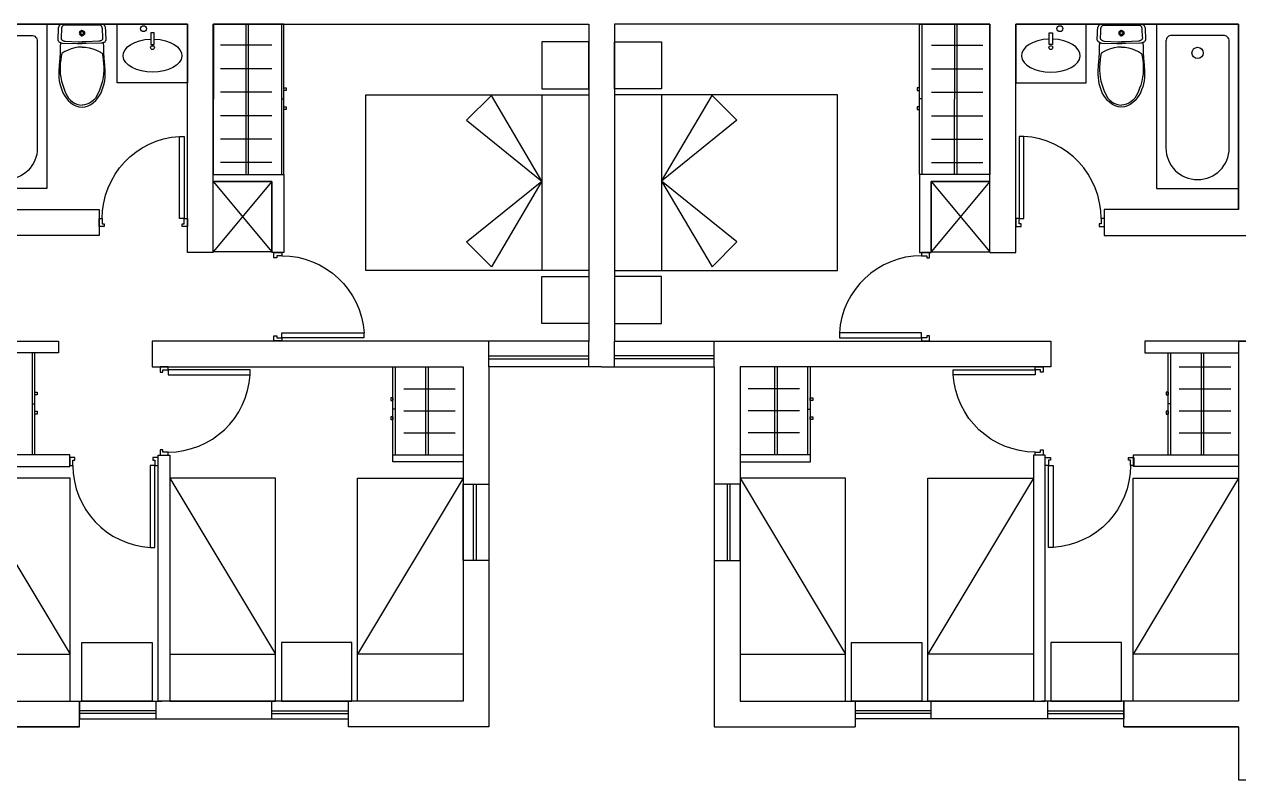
# Model space of a CAD drawing. Header units: inches. Extents: x -1960 to 5063, y 53 to 5870.
# Drawn here: x 2327 to 3363, y 2011 to 2655 of the extents above; entities that cross this region are included whole.
import ezdxf

# ---------------------------------------------------------------- set-up
doc = ezdxf.new("R2010")
doc.units = ezdxf.units.IN
doc.header["$MEASUREMENT"] = 0
for name, color, linetype in [('01 BLOQUES MUEBLES', 1, 'Continuous'), ('01 MUROS', 7, 'Continuous'), ('01 PUERTAS Y VENTANAS', 246, 'Continuous')]:
    doc.layers.add(name, color=color, linetype=linetype)

# ---------------------------------------------------------------- blocks, each defined once
blk = doc.blocks.new('*U28')
at = {"layer": '01 PUERTAS Y VENTANAS'}
for points in [[(1557.2, 4993.3), (1560.2, 4993.3), (1560.2, 4998.2), (1562.2, 4998.2), (1562.2, 5000.8), (1557.2, 5000.8)], [(1638.2, 4993.3), (1641.2, 4993.3), (1641.2, 5000.8), (1636.2, 5000.8), (1636.2, 4998.2), (1638.2, 4998.2)], [(1638.2, 4915.3), (1638.2, 4993.3), (1633.5, 4993.3), (1633.5, 4915.3)]]:
    blk.add_lwpolyline(points, close=True, dxfattribs=at)
at = {"layer": '01 PUERTAS Y VENTANAS', "color": 8}
blk.add_arc((1638.5, 4993.4), 78.3, 180.0842, 266.3535, dxfattribs=at)
blk = doc.blocks.new('*U27')
at = {"layer": '01 PUERTAS Y VENTANAS'}
for points in [[(1648.7, 4997.8), (1648.7, 5000.8), (1641.2, 5000.8), (1641.2, 4995.8), (1643.8, 4995.8), (1643.8, 4997.8)], [(1726.7, 4997.8), (1648.7, 4997.8), (1648.7, 4993.1), (1726.7, 4993.1)], [(1648.7, 4916.8), (1648.7, 4919.8), (1643.8, 4919.8), (1643.8, 4921.8), (1641.2, 4921.8), (1641.2, 4916.8)]]:
    blk.add_lwpolyline(points, close=True, dxfattribs=at)
at = {"layer": '01 PUERTAS Y VENTANAS', "color": 8}
blk.add_arc((1648.6, 4998.1), 78.3, 270.0842, 356.3535, dxfattribs=at)
blk = doc.blocks.new('*U23')
at = {"layer": '01 PUERTAS Y VENTANAS'}
for points in [[(1557.2, 4993.3), (1560.2, 4993.3), (1560.2, 4998.2), (1562.2, 4998.2), (1562.2, 5000.8), (1557.2, 5000.8)], [(1638.2, 4993.3), (1641.2, 4993.3), (1641.2, 5000.8), (1636.2, 5000.8), (1636.2, 4998.2), (1638.2, 4998.2)], [(1638.2, 4915.3), (1638.2, 4993.3), (1633.5, 4993.3), (1633.5, 4915.3)]]:
    blk.add_lwpolyline(points, close=True, dxfattribs=at)
at = {"layer": '01 PUERTAS Y VENTANAS', "color": 8}
blk.add_arc((1638.5, 4993.4), 78.3, 180.0842, 266.3535, dxfattribs=at)

msp = doc.modelspace()

# ---------------------------------------------------------------- linework, layer by layer
at = {"color": 7, "ltscale": 2}
for p, q in [((2276.6, 2384.6), (2356.6, 2384.6)), ((2356.6, 2384.6), (2356.6, 2374.6)), ((3362.6, 2384.6), (3282.6, 2384.6)), ((3282.6, 2384.6), (3282.6, 2374.6)), ((2356.6, 2374.6), (2276.6, 2374.6)), ((3282.6, 2374.6), (3362.6, 2374.6))]:
    msp.add_line(p, q, dxfattribs=at)
at = {"layer": '01 BLOQUES MUEBLES', "color": 7, "ltscale": 9}
for p, q in [((2346.6, 2654.6), (2346.6, 2654.6)), ((2346.6, 2654.6), (2466.6, 2654.6)), ((2516.6, 2526.6), (2516.6, 2654.6)), ((2518.7, 2526.6), (2518.7, 2654.6)), ((2546.6, 2654.6), (2546.6, 2526.6)), ((3092.6, 2654.6), (3092.6, 2526.6)), ((3120.5, 2526.6), (3120.6, 2654.6)), ((3122.6, 2526.6), (3122.6, 2654.6)), ((3292.6, 2654.6), (3172.6, 2654.6)), ((3292.6, 2654.6), (3292.6, 2654.6)), ((2538.5, 2636.7), (2494.7, 2636.7)), ((3100.8, 2636.7), (3144.6, 2636.7)), ((2538.5, 2616.7), (2494.7, 2616.7)), ((3100.8, 2616.7), (3144.6, 2616.7)), ((2548.6, 2600.5), (2550.6, 2600.5)), ((2548.6, 2598.1), (2548.6, 2600.5)), ((2550.6, 2600.5), (2550.6, 2598.1)), ((3090.6, 2600.5), (3088.6, 2600.5)), ((3088.6, 2600.5), (3088.6, 2598.1)), ((3090.6, 2598.1), (3090.6, 2600.5)), ((2538.5, 2596.7), (2494.7, 2596.7)), ((2546.6, 2591.1), (2548.6, 2591.1)), ((2550.6, 2598.1), (2548.6, 2598.1)), ((3088.6, 2598.1), (3090.6, 2598.1)), ((3092.6, 2591.1), (3090.6, 2591.1)), ((3100.8, 2596.7), (3144.6, 2596.7)), ((2548.6, 2584.3), (2550.6, 2584.3)), ((2548.6, 2581.9), (2548.6, 2584.3)), ((2550.6, 2581.9), (2548.6, 2581.9)), ((2550.6, 2584.3), (2550.6, 2581.9)), ((3090.6, 2584.3), (3088.6, 2584.3)), ((3088.6, 2584.3), (3088.6, 2581.9)), ((3088.6, 2581.9), (3090.6, 2581.9)), ((3090.6, 2581.9), (3090.6, 2584.3)), ((2538.5, 2576.7), (2494.7, 2576.7)), ((3100.8, 2576.7), (3144.6, 2576.7)), ((2538.5, 2556.7), (2494.7, 2556.7)), ((3100.8, 2556.7), (3144.6, 2556.7)), ((2538.5, 2536.7), (2494.7, 2536.7)), ((3100.8, 2536.7), (3144.6, 2536.7)), ((3330.9, 2287.6), (3330.9, 2374.6)), ((3333, 2287.6), (3333, 2374.6)), ((2669.9, 2287.6), (2669.9, 2362.6)), ((2672, 2287.6), (2672, 2362.6)), ((2967.3, 2287.6), (2967.3, 2362.6)), ((2969.4, 2287.6), (2969.4, 2362.6)), ((3312, 2362.5), (3355.8, 2362.5)), ((2336.5, 2341), (2338.5, 2341)), ((2336.5, 2338.6), (2336.5, 2341)), ((2338.5, 2341), (2338.5, 2338.6)), ((2651, 2343.8), (2694.8, 2343.8)), ((2988.3, 2343.8), (2944.5, 2343.8)), ((3302.8, 2341), (3300.8, 2341)), ((3300.8, 2341), (3300.8, 2338.6)), ((3302.8, 2338.6), (3302.8, 2341)), ((3312, 2343.8), (3355.8, 2343.8)), ((2334.5, 2331.1), (2336.5, 2331.1)), ((2338.5, 2338.6), (2336.5, 2338.6)), ((2641.8, 2336.3), (2639.8, 2336.3)), ((2639.8, 2336.3), (2639.8, 2333.9)), ((2639.8, 2333.9), (2641.8, 2333.9)), ((2641.8, 2333.9), (2641.8, 2336.3)), ((2997.5, 2336.3), (2999.5, 2336.3)), ((2997.5, 2333.9), (2997.5, 2336.3)), ((2999.5, 2333.9), (2997.5, 2333.9)), ((2999.5, 2336.3), (2999.5, 2333.9)), ((3300.8, 2338.6), (3302.8, 2338.6)), ((3304.8, 2331.1), (3302.8, 2331.1)), ((2336.5, 2324.8), (2338.5, 2324.8)), ((2336.5, 2322.4), (2336.5, 2324.8)), ((2338.5, 2322.4), (2336.5, 2322.4)), ((2338.5, 2324.8), (2338.5, 2322.4)), ((2641.8, 2320.1), (2639.8, 2320.1)), ((2639.8, 2320.1), (2639.8, 2317.7)), ((2643.8, 2326.5), (2641.8, 2326.5)), ((2641.8, 2317.7), (2641.8, 2320.1)), ((2651, 2325.1), (2694.8, 2325.1)), ((2988.3, 2325.1), (2944.5, 2325.1)), ((2995.5, 2326.5), (2997.5, 2326.5)), ((2997.5, 2320.1), (2999.5, 2320.1)), ((2997.5, 2317.7), (2997.5, 2320.1)), ((2999.5, 2320.1), (2999.5, 2317.7)), ((3302.8, 2324.8), (3300.8, 2324.8)), ((3300.8, 2324.8), (3300.8, 2322.4)), ((3300.8, 2322.4), (3302.8, 2322.4)), ((3302.8, 2322.4), (3302.8, 2324.8)), ((3312, 2325.1), (3355.8, 2325.1)), ((2639.8, 2317.7), (2641.8, 2317.7)), ((2999.5, 2317.7), (2997.5, 2317.7)), ((2651, 2306.4), (2694.8, 2306.4)), ((2988.3, 2306.4), (2944.5, 2306.4)), ((3312, 2306.4), (3355.8, 2306.4))]:
    msp.add_line(p, q, dxfattribs=at)
at = {"layer": '01 BLOQUES MUEBLES', "color": 7}
for p, q in [((2356.5, 2651.3), (2356.4, 2649.4)), ((2356.6, 2651.9), (2356.5, 2651.6)), ((2356.5, 2651.6), (2356.5, 2651.3)), ((2356.7, 2652.2), (2356.6, 2651.9)), ((2356.8, 2652.5), (2356.7, 2652.2)), ((2357, 2652.8), (2356.8, 2652.5)), ((2357.1, 2653.2), (2357, 2652.8)), ((2357.3, 2653.5), (2357.1, 2653.2)), ((2357.6, 2653.8), (2357.3, 2653.5)), ((2358, 2654.2), (2357.6, 2653.8)), ((2358.3, 2654.4), (2358, 2654.2)), ((2358.6, 2654.5), (2358.3, 2654.4)), ((2359, 2654.6), (2358.6, 2654.5)), ((2359.3, 2654.6), (2359, 2654.6)), ((2359.2, 2651.2), (2359.1, 2649.5)), ((2359.3, 2651.4), (2359.2, 2651.2)), ((2359.6, 2654.6), (2359.3, 2654.6)), ((2359.4, 2651.9), (2359.3, 2651.7)), ((2359.3, 2651.7), (2359.3, 2651.4)), ((2359.5, 2652.2), (2359.4, 2651.9)), ((2359.6, 2652.5), (2359.5, 2652.2)), ((2359.9, 2654.6), (2359.6, 2654.6)), ((2359.8, 2652.8), (2359.6, 2652.5)), ((2360, 2653.1), (2359.8, 2652.8)), ((2376.6, 2654.6), (2359.9, 2654.6)), ((2360.2, 2653.3), (2360, 2653.1)), ((2360.5, 2653.6), (2360.2, 2653.3)), ((2360.8, 2653.8), (2360.5, 2653.6)), ((2361.1, 2653.9), (2360.8, 2653.8)), ((2361.4, 2654), (2361.1, 2653.9)), ((2361.6, 2654), (2361.4, 2654)), ((2361.9, 2654), (2361.6, 2654)), ((2362.2, 2654), (2361.9, 2654)), ((2376.6, 2654), (2362.2, 2654)), ((2393.4, 2654.6), (2376.6, 2654.6)), ((2391.1, 2654), (2376.6, 2654)), ((2391.4, 2654), (2391.1, 2654)), ((2391.7, 2654), (2391.4, 2654)), ((2391.9, 2654), (2391.7, 2654)), ((2392.2, 2653.9), (2391.9, 2654)), ((2392.5, 2653.8), (2392.2, 2653.9)), ((2392.8, 2653.6), (2392.5, 2653.8)), ((2393.1, 2653.3), (2392.8, 2653.6)), ((2393.3, 2653.1), (2393.1, 2653.3)), ((2393.5, 2652.8), (2393.3, 2653.1)), ((2393.7, 2654.6), (2393.4, 2654.6)), ((2393.7, 2652.5), (2393.5, 2652.8)), ((2394, 2654.6), (2393.7, 2654.6)), ((2393.8, 2652.2), (2393.7, 2652.5)), ((2393.9, 2651.9), (2393.8, 2652.2)), ((2394, 2651.7), (2393.9, 2651.9)), ((2394.3, 2654.6), (2394, 2654.6)), ((2394, 2651.4), (2394, 2651.7)), ((2394.1, 2651.2), (2394, 2651.4)), ((2394.2, 2649.5), (2394.1, 2651.2)), ((2394.7, 2654.5), (2394.3, 2654.6)), ((2395, 2654.4), (2394.7, 2654.5)), ((2395.3, 2654.2), (2395, 2654.4)), ((2395.7, 2653.8), (2395.3, 2654.2)), ((2396, 2653.5), (2395.7, 2653.8)), ((2396.2, 2653.2), (2396, 2653.5)), ((2396.3, 2652.8), (2396.2, 2653.2)), ((2396.5, 2652.5), (2396.3, 2652.8)), ((2396.6, 2652.2), (2396.5, 2652.5)), ((2396.7, 2651.9), (2396.6, 2652.2)), ((2396.8, 2651.6), (2396.7, 2651.9)), ((2396.8, 2651.3), (2396.8, 2651.6)), ((2396.9, 2649.4), (2396.8, 2651.3)), ((2406.6, 2604.6), (2406.6, 2654.6)), ((2406.6, 2654.6), (2466.6, 2654.6)), ((2466.6, 2654.6), (2466.6, 2604.6)), ((2488.7, 2654.6), (2488.6, 2526.6)), ((2548.7, 2654.6), (2488.7, 2654.6)), ((2548.6, 2526.6), (2548.7, 2654.6)), ((3090.6, 2526.6), (3090.6, 2654.6)), ((3090.6, 2654.6), (3150.6, 2654.6)), ((3150.6, 2654.6), (3150.6, 2526.6)), ((3232.6, 2654.6), (3172.6, 2654.6)), ((3172.6, 2654.6), (3172.6, 2604.6)), ((3232.6, 2604.6), (3232.6, 2654.6)), ((3242.4, 2649.4), (3242.5, 2651.3)), ((3242.5, 2651.6), (3242.6, 2651.9)), ((3242.5, 2651.3), (3242.5, 2651.6)), ((3242.6, 2651.9), (3242.7, 2652.2)), ((3242.7, 2652.2), (3242.8, 2652.5)), ((3242.8, 2652.5), (3243, 2652.8)), ((3243, 2652.8), (3243.1, 2653.2)), ((3243.1, 2653.2), (3243.3, 2653.5)), ((3243.3, 2653.5), (3243.6, 2653.8)), ((3243.6, 2653.8), (3244, 2654.2)), ((3244, 2654.2), (3244.3, 2654.4)), ((3244.3, 2654.4), (3244.6, 2654.5)), ((3244.6, 2654.5), (3245, 2654.6)), ((3245, 2654.6), (3245.3, 2654.6)), ((3245.1, 2649.5), (3245.2, 2651.2)), ((3245.2, 2651.2), (3245.3, 2651.4)), ((3245.3, 2654.6), (3245.6, 2654.6)), ((3245.3, 2651.7), (3245.4, 2651.9)), ((3245.3, 2651.4), (3245.3, 2651.7)), ((3245.4, 2651.9), (3245.5, 2652.2)), ((3245.5, 2652.2), (3245.6, 2652.5)), ((3245.6, 2654.6), (3245.9, 2654.6)), ((3245.6, 2652.5), (3245.8, 2652.8)), ((3245.8, 2652.8), (3246, 2653.1)), ((3245.9, 2654.6), (3262.6, 2654.6)), ((3246, 2653.1), (3246.2, 2653.3)), ((3246.2, 2653.3), (3246.5, 2653.6)), ((3246.5, 2653.6), (3246.8, 2653.8)), ((3246.8, 2653.8), (3247.1, 2653.9)), ((3247.1, 2653.9), (3247.3, 2654)), ((3247.3, 2654), (3247.6, 2654)), ((3247.6, 2654), (3247.9, 2654)), ((3247.9, 2654), (3248.2, 2654)), ((3248.2, 2654), (3262.6, 2654)), ((3262.6, 2654.6), (3279.4, 2654.6)), ((3262.6, 2654), (3277.1, 2654)), ((3277.1, 2654), (3277.4, 2654)), ((3277.4, 2654), (3277.7, 2654)), ((3277.7, 2654), (3277.9, 2654)), ((3277.9, 2654), (3278.2, 2653.9)), ((3278.2, 2653.9), (3278.5, 2653.8)), ((3278.5, 2653.8), (3278.8, 2653.6)), ((3278.8, 2653.6), (3279.1, 2653.3)), ((3279.1, 2653.3), (3279.3, 2653.1)), ((3279.3, 2653.1), (3279.5, 2652.8)), ((3279.4, 2654.6), (3279.7, 2654.6)), ((3279.5, 2652.8), (3279.7, 2652.5)), ((3279.7, 2654.6), (3280, 2654.6)), ((3279.7, 2652.5), (3279.8, 2652.2)), ((3279.8, 2652.2), (3279.9, 2651.9)), ((3279.9, 2651.9), (3280, 2651.7)), ((3280, 2654.6), (3280.3, 2654.6)), ((3280, 2651.7), (3280, 2651.4)), ((3280, 2651.4), (3280.1, 2651.2)), ((3280.1, 2651.2), (3280.2, 2649.5)), ((3280.3, 2654.6), (3280.7, 2654.5)), ((3280.7, 2654.5), (3281, 2654.4)), ((3281, 2654.4), (3281.3, 2654.2)), ((3281.3, 2654.2), (3281.7, 2653.8)), ((3281.7, 2653.8), (3282, 2653.5)), ((3282, 2653.5), (3282.2, 2653.2)), ((3282.2, 2653.2), (3282.3, 2652.8)), ((3282.3, 2652.8), (3282.5, 2652.5)), ((3282.5, 2652.5), (3282.6, 2652.2)), ((3282.6, 2652.2), (3282.7, 2651.9)), ((3282.7, 2651.9), (3282.8, 2651.6)), ((3282.8, 2651.6), (3282.8, 2651.3)), ((3282.8, 2651.3), (3282.9, 2649.4)), ((2356.1, 2643.5), (2356, 2641.5)), ((2356, 2641.5), (2356.1, 2641.2)), ((2356.2, 2645.4), (2356.1, 2643.5)), ((2356.1, 2641.2), (2356.1, 2641)), ((2356.1, 2641), (2356.3, 2640.7)), ((2356.3, 2647.4), (2356.2, 2645.4)), ((2356.4, 2649.4), (2356.3, 2647.4)), ((2356.3, 2640.7), (2356.5, 2640.4)), ((2356.5, 2640.4), (2356.7, 2640.1)), ((2356.7, 2640.1), (2357, 2639.8)), ((2357, 2639.8), (2357.4, 2639.5)), ((2358.9, 2644.4), (2358.8, 2642.7)), ((2358.8, 2642.7), (2358.9, 2642.5)), ((2359, 2646.1), (2358.9, 2644.4)), ((2358.9, 2642.5), (2358.9, 2642.2)), ((2358.9, 2642.2), (2359, 2642)), ((2359.1, 2647.8), (2359, 2646.1)), ((2359, 2642), (2359.2, 2641.7)), ((2359.1, 2649.5), (2359.1, 2647.8)), ((2359.2, 2641.7), (2359.4, 2641.4)), ((2359.4, 2641.4), (2359.7, 2641.2)), ((2359.7, 2641.2), (2360, 2641)), ((2360, 2641), (2360.3, 2640.8)), ((2360.3, 2640.8), (2360.6, 2640.6)), ((2360.6, 2640.6), (2360.8, 2640.5)), ((2360.8, 2640.5), (2361.2, 2640.4)), ((2361.2, 2640.4), (2361.6, 2640.2)), ((2361.6, 2640.2), (2362, 2640.1)), ((2362, 2640.1), (2362.2, 2640.1)), ((2362.2, 2640.1), (2373.3, 2639.8)), ((2373.3, 2639.8), (2376.7, 2639.8)), ((2374.5, 2647.6), (2374.4, 2647.1)), ((2374.4, 2647.1), (2374.5, 2646.6)), ((2374.6, 2648.1), (2374.5, 2647.6)), ((2374.5, 2646.6), (2374.6, 2646.2)), ((2374.9, 2648.5), (2374.6, 2648.1)), ((2374.6, 2646.2), (2374.9, 2645.8)), ((2375.3, 2648.9), (2374.9, 2648.5)), ((2374.9, 2645.8), (2375.3, 2645.4)), ((2375.7, 2649.1), (2375.3, 2648.9)), ((2375.3, 2645.4), (2375.7, 2645.1)), ((2375.6, 2647.9), (2375.4, 2647.5)), ((2375.4, 2647.5), (2375.4, 2647.1)), ((2375.4, 2647.1), (2375.4, 2646.7)), ((2375.4, 2646.7), (2375.6, 2646.4)), ((2375.9, 2648.1), (2375.6, 2647.9)), ((2375.6, 2646.4), (2375.9, 2646.1)), ((2376.1, 2649.3), (2375.7, 2649.1)), ((2375.7, 2645.1), (2376.1, 2644.9)), ((2376.3, 2648.3), (2375.9, 2648.1)), ((2375.9, 2646.1), (2376.2, 2645.9)), ((2376.6, 2649.4), (2376.1, 2649.3)), ((2376.1, 2644.9), (2376.6, 2644.9)), ((2376.2, 2645.9), (2376.6, 2645.9)), ((2376.6, 2648.4), (2376.3, 2648.3)), ((2376.6, 2649.4), (2377.2, 2649.3)), ((2376.6, 2648.4), (2377, 2648.3)), ((2377.1, 2645.9), (2376.6, 2645.9)), ((2377.2, 2644.9), (2376.6, 2644.9)), ((2380, 2639.8), (2376.7, 2639.8)), ((2377, 2648.3), (2377.4, 2648.1)), ((2377.4, 2646.1), (2377.1, 2645.9)), ((2377.2, 2649.3), (2377.6, 2649.1)), ((2377.6, 2645.1), (2377.2, 2644.9)), ((2377.4, 2648.1), (2377.7, 2647.9)), ((2377.7, 2646.4), (2377.4, 2646.1)), ((2377.6, 2649.1), (2378, 2648.9)), ((2378, 2645.4), (2377.6, 2645.1)), ((2377.7, 2647.9), (2377.9, 2647.5)), ((2377.9, 2646.7), (2377.7, 2646.4)), ((2377.9, 2647.5), (2377.9, 2647.1)), ((2377.9, 2647.1), (2377.9, 2646.7)), ((2378, 2648.9), (2378.4, 2648.5)), ((2378.4, 2645.8), (2378, 2645.4)), ((2378.4, 2648.5), (2378.7, 2648.1)), ((2378.7, 2646.2), (2378.4, 2645.8)), ((2378.7, 2648.1), (2378.8, 2647.6)), ((2378.8, 2646.6), (2378.7, 2646.2)), ((2378.8, 2647.6), (2378.9, 2647.1)), ((2378.9, 2647.1), (2378.8, 2646.6)), ((2391.1, 2640.1), (2380, 2639.8)), ((2391.3, 2640.1), (2391.1, 2640.1)), ((2391.7, 2640.2), (2391.3, 2640.1)), ((2392.1, 2640.4), (2391.7, 2640.2)), ((2392.5, 2640.5), (2392.1, 2640.4)), ((2392.5, 2640.5), (2392.7, 2640.6)), ((2392.7, 2640.6), (2393, 2640.8)), ((2393, 2640.8), (2393.3, 2641)), ((2393.3, 2641), (2393.6, 2641.2)), ((2393.6, 2641.2), (2393.9, 2641.5)), ((2393.9, 2641.5), (2394.1, 2641.7)), ((2394.1, 2641.7), (2394.3, 2642)), ((2394.2, 2647.8), (2394.2, 2649.5)), ((2394.3, 2646.1), (2394.2, 2647.8)), ((2394.4, 2644.4), (2394.3, 2646.1)), ((2394.3, 2642), (2394.4, 2642.2)), ((2394.5, 2642.7), (2394.4, 2644.4)), ((2394.4, 2642.5), (2394.5, 2642.7)), ((2394.4, 2642.2), (2394.4, 2642.5)), ((2395.9, 2639.5), (2396.3, 2639.8)), ((2396.3, 2639.8), (2396.6, 2640.1)), ((2396.6, 2640.1), (2396.8, 2640.4)), ((2396.8, 2640.4), (2397, 2640.7)), ((2397, 2647.4), (2396.9, 2649.4)), ((2397.1, 2645.4), (2397, 2647.4)), ((2397, 2640.7), (2397.2, 2641)), ((2397.2, 2643.5), (2397.1, 2645.4)), ((2397.3, 2641.5), (2397.2, 2643.5)), ((2397.2, 2641.3), (2397.3, 2641.5)), ((2397.2, 2641), (2397.2, 2641.3)), ((2436.8, 2647.4), (2435.3, 2647.4)), ((2435.3, 2647.4), (2435.3, 2637.4)), ((2438.3, 2647.4), (2436.8, 2647.4)), ((2438.3, 2637.4), (2438.3, 2647.4)), ((3201, 2637.4), (3201, 2647.4)), ((3201, 2647.4), (3202.5, 2647.4)), ((3202.5, 2647.4), (3204, 2647.4)), ((3204, 2647.4), (3204, 2637.4)), ((3242, 2641.5), (3242.1, 2643.5)), ((3242.1, 2641.3), (3242, 2641.5)), ((3242.1, 2643.5), (3242.2, 2645.4)), ((3242.1, 2641), (3242.1, 2641.3)), ((3242.3, 2640.7), (3242.1, 2641)), ((3242.2, 2645.4), (3242.3, 2647.4)), ((3242.3, 2647.4), (3242.4, 2649.4)), ((3242.5, 2640.4), (3242.3, 2640.7)), ((3242.7, 2640.1), (3242.5, 2640.4)), ((3243, 2639.8), (3242.7, 2640.1)), ((3243.4, 2639.5), (3243, 2639.8)), ((3244.8, 2642.7), (3244.9, 2644.4)), ((3244.8, 2642.5), (3244.8, 2642.7)), ((3244.9, 2642.2), (3244.8, 2642.5)), ((3244.9, 2644.4), (3245, 2646.1)), ((3245, 2642), (3244.9, 2642.2)), ((3245, 2646.1), (3245.1, 2647.8)), ((3245.2, 2641.7), (3245, 2642)), ((3245.1, 2647.8), (3245.1, 2649.5)), ((3245.4, 2641.5), (3245.2, 2641.7)), ((3245.7, 2641.2), (3245.4, 2641.5)), ((3246, 2641), (3245.7, 2641.2)), ((3246.3, 2640.8), (3246, 2641)), ((3246.6, 2640.6), (3246.3, 2640.8)), ((3246.8, 2640.5), (3246.6, 2640.6)), ((3246.8, 2640.5), (3247.2, 2640.4)), ((3247.2, 2640.4), (3247.6, 2640.2)), ((3247.6, 2640.2), (3248, 2640.1)), ((3248, 2640.1), (3248.2, 2640.1)), ((3248.2, 2640.1), (3259.3, 2639.8)), ((3259.3, 2639.8), (3262.6, 2639.8)), ((3260.5, 2647.6), (3260.4, 2647.1)), ((3260.4, 2647.1), (3260.5, 2646.6)), ((3260.6, 2648.1), (3260.5, 2647.6)), ((3260.5, 2646.6), (3260.6, 2646.2)), ((3260.9, 2648.5), (3260.6, 2648.1)), ((3260.6, 2646.2), (3260.9, 2645.8)), ((3261.3, 2648.9), (3260.9, 2648.5)), ((3260.9, 2645.8), (3261.3, 2645.4)), ((3261.7, 2649.1), (3261.3, 2648.9)), ((3261.3, 2645.4), (3261.7, 2645.1)), ((3261.6, 2647.9), (3261.4, 2647.5)), ((3261.4, 2647.5), (3261.4, 2647.1)), ((3261.4, 2647.1), (3261.4, 2646.7)), ((3261.4, 2646.7), (3261.6, 2646.4)), ((3261.9, 2648.1), (3261.6, 2647.9)), ((3261.6, 2646.4), (3261.9, 2646.1)), ((3262.1, 2649.3), (3261.7, 2649.1)), ((3261.7, 2645.1), (3262.1, 2644.9)), ((3262.3, 2648.3), (3261.9, 2648.1)), ((3261.9, 2646.1), (3262.2, 2645.9)), ((3262.6, 2649.4), (3262.1, 2649.3)), ((3262.1, 2644.9), (3262.6, 2644.9)), ((3262.2, 2645.9), (3262.6, 2645.9)), ((3262.6, 2648.4), (3262.3, 2648.3)), ((3262.6, 2649.4), (3263.2, 2649.3)), ((3262.6, 2648.4), (3263, 2648.3)), ((3263.1, 2645.9), (3262.6, 2645.9)), ((3263.2, 2644.9), (3262.6, 2644.9)), ((3266, 2639.8), (3262.6, 2639.8)), ((3263, 2648.3), (3263.4, 2648.1)), ((3263.4, 2646.1), (3263.1, 2645.9)), ((3263.2, 2649.3), (3263.6, 2649.1)), ((3263.6, 2645.1), (3263.2, 2644.9)), ((3263.4, 2648.1), (3263.7, 2647.9)), ((3263.7, 2646.4), (3263.4, 2646.1)), ((3263.6, 2649.1), (3264, 2648.9)), ((3264, 2645.4), (3263.6, 2645.1)), ((3263.7, 2647.9), (3263.9, 2647.5)), ((3263.9, 2646.7), (3263.7, 2646.4)), ((3263.9, 2647.5), (3263.9, 2647.1)), ((3263.9, 2647.1), (3263.9, 2646.7)), ((3264, 2648.9), (3264.4, 2648.5)), ((3264.4, 2645.8), (3264, 2645.4)), ((3264.4, 2648.5), (3264.7, 2648.1)), ((3264.7, 2646.2), (3264.4, 2645.8)), ((3264.7, 2648.1), (3264.8, 2647.6)), ((3264.8, 2646.6), (3264.7, 2646.2)), ((3264.8, 2647.6), (3264.9, 2647.1)), ((3264.9, 2647.1), (3264.8, 2646.6)), ((3277.1, 2640.1), (3266, 2639.8)), ((3277.3, 2640.1), (3277.1, 2640.1)), ((3277.7, 2640.2), (3277.3, 2640.1)), ((3278.1, 2640.4), (3277.7, 2640.2)), ((3278.5, 2640.5), (3278.1, 2640.4)), ((3278.7, 2640.6), (3278.5, 2640.5)), ((3279, 2640.8), (3278.7, 2640.6)), ((3279.3, 2641), (3279, 2640.8)), ((3279.6, 2641.2), (3279.3, 2641)), ((3279.9, 2641.4), (3279.6, 2641.2)), ((3280.1, 2641.7), (3279.9, 2641.4)), ((3280.3, 2642), (3280.1, 2641.7)), ((3280.2, 2649.5), (3280.2, 2647.8)), ((3280.2, 2647.8), (3280.3, 2646.1)), ((3280.3, 2646.1), (3280.4, 2644.4)), ((3280.4, 2642.2), (3280.3, 2642)), ((3280.4, 2644.4), (3280.5, 2642.7)), ((3280.5, 2642.7), (3280.4, 2642.5)), ((3280.4, 2642.5), (3280.4, 2642.2)), ((3282.3, 2639.8), (3281.9, 2639.5)), ((3282.6, 2640.1), (3282.3, 2639.8)), ((3282.8, 2640.4), (3282.6, 2640.1)), ((3283, 2640.7), (3282.8, 2640.4)), ((3282.9, 2649.4), (3283, 2647.4)), ((3283, 2647.4), (3283.1, 2645.4)), ((3283.1, 2641), (3283, 2640.7)), ((3283.1, 2645.4), (3283.2, 2643.5)), ((3283.2, 2641.2), (3283.1, 2641)), ((3283.2, 2643.5), (3283.3, 2641.5)), ((3283.3, 2641.5), (3283.2, 2641.2)), ((2357.4, 2639.5), (2357.7, 2639.3)), ((2357.7, 2639.3), (2358.1, 2639.1)), ((2358, 2631), (2357.7, 2625.6)), ((2358.2, 2635.5), (2358, 2631)), ((2358.1, 2639.1), (2358.3, 2639)), ((2358.3, 2639), (2358.2, 2635.5)), ((2358.3, 2639), (2358.8, 2638.8)), ((2358.8, 2638.8), (2359.2, 2638.7)), ((2359.5, 2629.8), (2358.9, 2627.1)), ((2359.2, 2638.7), (2359.7, 2638.6)), ((2362, 2631.4), (2359.5, 2629.8)), ((2359.7, 2638.6), (2360, 2638.5)), ((2360, 2638.5), (2372.8, 2638.2)), ((2364.3, 2632.4), (2362, 2631.4)), ((2367.4, 2633.6), (2364.3, 2632.4)), ((2370.5, 2634.5), (2367.4, 2633.6)), ((2373.5, 2635), (2370.5, 2634.5)), ((2372.8, 2638.2), (2376.7, 2638.2)), ((2376.7, 2635.2), (2373.5, 2635)), ((2380.5, 2638.2), (2376.7, 2638.2)), ((2376.7, 2635.2), (2379.8, 2635)), ((2379.8, 2635), (2382.8, 2634.5)), ((2393.3, 2638.5), (2380.5, 2638.2)), ((2382.8, 2634.5), (2385.9, 2633.6)), ((2385.9, 2633.6), (2389, 2632.5)), ((2389, 2632.5), (2391.4, 2631.4)), ((2391.4, 2631.4), (2393.8, 2629.9)), ((2393.6, 2638.6), (2393.3, 2638.5)), ((2394.1, 2638.7), (2393.6, 2638.6)), ((2393.8, 2629.9), (2394.4, 2627.1)), ((2394.5, 2638.8), (2394.1, 2638.7)), ((2395, 2639), (2394.5, 2638.8)), ((2395, 2639), (2395.2, 2639.1)), ((2395.2, 2635.5), (2395, 2639)), ((2395.2, 2639.1), (2395.6, 2639.3)), ((2395.3, 2631), (2395.2, 2635.5)), ((2395.6, 2625.6), (2395.3, 2631)), ((2395.6, 2639.3), (2395.9, 2639.5)), ((2435.3, 2637.4), (2438.3, 2637.4)), ((3204, 2637.4), (3201, 2637.4)), ((3243.7, 2639.3), (3243.4, 2639.5)), ((3244.1, 2639.1), (3243.7, 2639.3)), ((3243.7, 2625.6), (3244, 2631)), ((3244, 2631), (3244.1, 2635.5)), ((3244.3, 2639), (3244.1, 2639.1)), ((3244.1, 2635.5), (3244.3, 2639)), ((3244.3, 2639), (3244.8, 2638.8)), ((3244.8, 2638.8), (3245.2, 2638.7)), ((3245.5, 2629.9), (3244.9, 2627.1)), ((3245.2, 2638.7), (3245.7, 2638.6)), ((3247.9, 2631.4), (3245.5, 2629.9)), ((3245.7, 2638.6), (3246, 2638.5)), ((3246, 2638.5), (3258.8, 2638.2)), ((3250.3, 2632.5), (3247.9, 2631.4)), ((3253.4, 2633.6), (3250.3, 2632.5)), ((3256.4, 2634.5), (3253.4, 2633.6)), ((3259.5, 2635), (3256.4, 2634.5)), ((3258.8, 2638.2), (3262.6, 2638.2)), ((3262.6, 2635.2), (3259.5, 2635)), ((3266.5, 2638.2), (3262.6, 2638.2)), ((3262.6, 2635.2), (3265.8, 2635)), ((3265.8, 2635), (3268.8, 2634.5)), ((3279.3, 2638.5), (3266.5, 2638.2)), ((3268.8, 2634.5), (3271.9, 2633.6)), ((3271.9, 2633.6), (3275, 2632.4)), ((3275, 2632.4), (3277.3, 2631.4)), ((3277.3, 2631.4), (3279.8, 2629.8)), ((3279.6, 2638.6), (3279.3, 2638.5)), ((3280.1, 2638.7), (3279.6, 2638.6)), ((3279.8, 2629.8), (3280.4, 2627.1)), ((3280.5, 2638.8), (3280.1, 2638.7)), ((3281, 2639), (3280.5, 2638.8)), ((3281.2, 2639.1), (3281, 2639)), ((3281, 2639), (3281.1, 2635.5)), ((3281.1, 2635.5), (3281.3, 2631)), ((3281.6, 2639.3), (3281.2, 2639.1)), ((3281.3, 2631), (3281.6, 2625.6)), ((3281.9, 2639.5), (3281.6, 2639.3)), ((2357.2, 2620.1), (2356.9, 2614.5)), ((2357.7, 2625.6), (2357.2, 2620.1)), ((2358.2, 2621.2), (2358, 2618.2)), ((2358.5, 2624.3), (2358.2, 2621.2)), ((2358.9, 2627.1), (2358.5, 2624.3)), ((2394.4, 2627.1), (2394.8, 2624.3)), ((2394.8, 2624.3), (2395.1, 2621.2)), ((2395.1, 2621.2), (2395.3, 2618.2)), ((2396.2, 2620.1), (2395.6, 2625.6)), ((2396.4, 2614.5), (2396.2, 2620.1)), ((3242.9, 2614.5), (3243.1, 2620.1)), ((3243.1, 2620.1), (3243.7, 2625.6)), ((3244.2, 2621.2), (3244, 2618.2)), ((3244.5, 2624.3), (3244.2, 2621.2)), ((3244.9, 2627.1), (3244.5, 2624.3)), ((3280.4, 2627.1), (3280.8, 2624.3)), ((3280.8, 2624.3), (3281.1, 2621.2)), ((3281.1, 2621.2), (3281.3, 2618.2)), ((3281.6, 2625.6), (3282.1, 2620.1)), ((3282.1, 2620.1), (3282.4, 2614.5)), ((2356.9, 2614.5), (2356.9, 2611.8)), ((2356.9, 2611.8), (2357, 2609.2)), ((2357, 2609.2), (2357.3, 2606.5)), ((2358, 2618.2), (2358, 2615.3)), ((2358, 2615.3), (2358.2, 2612.3)), ((2358.2, 2612.3), (2358.6, 2609.5)), ((2358.6, 2609.5), (2359.3, 2606.1)), ((2394.8, 2609.5), (2394.1, 2606.1)), ((2395.1, 2612.3), (2394.8, 2609.5)), ((2395.3, 2615.3), (2395.1, 2612.3)), ((2395.3, 2618.2), (2395.3, 2615.3)), ((2396, 2606.5), (2396.3, 2609.2)), ((2396.3, 2609.2), (2396.4, 2611.8)), ((2396.4, 2611.8), (2396.4, 2614.5)), ((3242.9, 2611.8), (3242.9, 2614.5)), ((3243, 2609.2), (3242.9, 2611.8)), ((3243.3, 2606.5), (3243, 2609.2)), ((3244, 2618.2), (3244, 2615.3)), ((3244, 2615.3), (3244.2, 2612.3)), ((3244.2, 2612.3), (3244.5, 2609.5)), ((3244.5, 2609.5), (3245.2, 2606.1)), ((3280.7, 2609.5), (3280, 2606.1)), ((3281.1, 2612.3), (3280.7, 2609.5)), ((3281.3, 2615.3), (3281.1, 2612.3)), ((3281.3, 2618.2), (3281.3, 2615.3)), ((3282.3, 2609.2), (3282, 2606.5)), ((3282.4, 2611.8), (3282.3, 2609.2)), ((3282.4, 2614.5), (3282.4, 2611.8)), ((2357.3, 2606.5), (2357.8, 2603.9)), ((2357.8, 2603.9), (2358.5, 2601.3)), ((2358.5, 2601.3), (2359.4, 2598.8)), ((2359.3, 2606.1), (2360.2, 2602.6)), ((2359.4, 2598.8), (2360.4, 2596.3)), ((2360.2, 2602.6), (2361.1, 2600.2)), ((2361.1, 2600.2), (2362.1, 2597.7)), ((2392.2, 2600.2), (2391.2, 2597.7)), ((2393.1, 2602.6), (2392.2, 2600.2)), ((2392.9, 2596.3), (2393.9, 2598.8)), ((2394.1, 2606.1), (2393.1, 2602.6)), ((2393.9, 2598.8), (2394.8, 2601.3)), ((2394.8, 2601.3), (2395.5, 2603.9)), ((2395.5, 2603.9), (2396, 2606.5)), ((2466.6, 2604.6), (2406.6, 2604.6)), ((3172.6, 2604.6), (3232.6, 2604.6)), ((3243.8, 2603.9), (3243.3, 2606.5)), ((3244.5, 2601.3), (3243.8, 2603.9)), ((3245.4, 2598.8), (3244.5, 2601.3)), ((3245.2, 2606.1), (3246.2, 2602.6)), ((3246.4, 2596.3), (3245.4, 2598.8)), ((3246.2, 2602.6), (3247.1, 2600.2)), ((3247.1, 2600.2), (3248.1, 2597.7)), ((3278.2, 2600.2), (3277.2, 2597.7)), ((3279.1, 2602.6), (3278.2, 2600.2)), ((3279.9, 2598.8), (3278.9, 2596.3)), ((3280, 2606.1), (3279.1, 2602.6)), ((3280.8, 2601.3), (3279.9, 2598.8)), ((3281.5, 2603.9), (3280.8, 2601.3)), ((3282, 2606.5), (3281.5, 2603.9)), ((2360.4, 2596.3), (2361.7, 2594)), ((2361.7, 2594), (2363.2, 2591.8)), ((2362.1, 2597.7), (2363, 2595.5)), ((2363, 2595.5), (2364, 2593.6)), ((2363.2, 2591.8), (2364.9, 2589.7)), ((2364, 2593.6), (2365.3, 2591.6)), ((2364.9, 2589.7), (2366.8, 2587.9)), ((2365.3, 2591.6), (2366.8, 2590)), ((2366.8, 2590), (2368.5, 2588.5)), ((2368.5, 2588.5), (2370.4, 2587.4)), ((2384.9, 2588.5), (2383, 2587.4)), ((2386.6, 2590), (2384.9, 2588.5)), ((2386.5, 2587.9), (2388.4, 2589.7)), ((2388.1, 2591.7), (2386.6, 2590)), ((2389.3, 2593.6), (2388.1, 2591.7)), ((2388.4, 2589.7), (2390.2, 2591.8)), ((2390.3, 2595.6), (2389.3, 2593.6)), ((2390.2, 2591.8), (2391.6, 2594)), ((2391.2, 2597.7), (2390.3, 2595.6)), ((2391.6, 2594), (2392.9, 2596.3)), ((2725.6, 2594), (2704.4, 2572.8)), ((2768.6, 2521), (2725.6, 2594)), ((2870.6, 2521), (2913.7, 2594)), ((2913.7, 2594), (2934.9, 2572.8)), ((3247.7, 2594), (3246.4, 2596.3)), ((3249.1, 2591.8), (3247.7, 2594)), ((3248.1, 2597.7), (3249, 2595.6)), ((3249, 2595.6), (3250, 2593.6)), ((3250.9, 2589.7), (3249.1, 2591.8)), ((3250, 2593.6), (3251.2, 2591.7)), ((3252.8, 2587.9), (3250.9, 2589.7)), ((3251.2, 2591.7), (3252.7, 2590)), ((3252.7, 2590), (3254.4, 2588.5)), ((3254.4, 2588.5), (3256.3, 2587.4)), ((3270.8, 2588.5), (3268.9, 2587.4)), ((3272.5, 2590), (3270.8, 2588.5)), ((3274, 2591.6), (3272.5, 2590)), ((3274.4, 2589.7), (3272.5, 2587.9)), ((3275.3, 2593.6), (3274, 2591.6)), ((3276.1, 2591.8), (3274.4, 2589.7)), ((3276.3, 2595.5), (3275.3, 2593.6)), ((3277.6, 2594), (3276.1, 2591.8)), ((3277.2, 2597.7), (3276.3, 2595.5)), ((3278.9, 2596.3), (3277.6, 2594)), ((2366.8, 2587.9), (2369.1, 2586.3)), ((2369.1, 2586.3), (2371.4, 2585.1)), ((2370.4, 2587.4), (2372.4, 2586.5)), ((2371.4, 2585.1), (2374, 2584.4)), ((2372.4, 2586.5), (2374.5, 2586)), ((2374, 2584.4), (2376.7, 2584.1)), ((2374.5, 2586), (2376.7, 2585.8)), ((2378.8, 2586), (2376.7, 2585.8)), ((2376.7, 2584.1), (2379.3, 2584.4)), ((2380.9, 2586.5), (2378.8, 2586)), ((2379.3, 2584.4), (2381.9, 2585.1)), ((2383, 2587.4), (2380.9, 2586.5)), ((2381.9, 2585.1), (2384.3, 2586.3)), ((2384.3, 2586.3), (2386.5, 2587.9)), ((3255, 2586.3), (3252.8, 2587.9)), ((3257.4, 2585.1), (3255, 2586.3)), ((3256.3, 2587.4), (3258.4, 2586.5)), ((3260, 2584.4), (3257.4, 2585.1)), ((3258.4, 2586.5), (3260.5, 2586)), ((3262.6, 2584.1), (3260, 2584.4)), ((3260.5, 2586), (3262.6, 2585.8)), ((3264.8, 2586), (3262.6, 2585.8)), ((3265.3, 2584.4), (3262.6, 2584.1)), ((3266.9, 2586.5), (3264.8, 2586)), ((3267.9, 2585.1), (3265.3, 2584.4)), ((3268.9, 2587.4), (3266.9, 2586.5)), ((3270.2, 2586.3), (3267.9, 2585.1)), ((3272.5, 2587.9), (3270.2, 2586.3)), ((2704.4, 2572.8), (2768.6, 2521)), ((2934.9, 2572.8), (2870.6, 2521)), ((2488.6, 2526.6), (2548.6, 2526.6)), ((3150.6, 2526.6), (3090.6, 2526.6)), ((2488.6, 2460.6), (2488.6, 2520.6)), ((2488.6, 2520.6), (2538.6, 2520.6)), ((2488.6, 2520.6), (2538.6, 2460.6)), ((2538.6, 2520.6), (2488.6, 2460.6)), ((2538.6, 2520.6), (2538.6, 2460.6)), ((2704.4, 2469.3), (2768.6, 2521)), ((2768.6, 2521), (2725.6, 2448)), ((2870.6, 2521), (2913.7, 2448)), ((2934.9, 2469.3), (2870.6, 2521)), ((3150.6, 2520.6), (3100.6, 2520.6)), ((3100.6, 2520.6), (3100.6, 2460.6)), ((3150.6, 2520.6), (3100.6, 2460.6)), ((3100.6, 2520.6), (3150.6, 2460.6)), ((3150.6, 2460.6), (3150.6, 2520.6)), ((2725.6, 2448), (2704.4, 2469.3)), ((2913.7, 2448), (2934.9, 2469.3)), ((2538.6, 2460.6), (2488.6, 2460.6)), ((3100.6, 2460.6), (3150.6, 2460.6)), ((2334.5, 2287.6), (2334.5, 2374.6)), ((2336.6, 2287.6), (2336.6, 2374.6)), ((3302.6, 2287.6), (3302.6, 2374.6)), ((3304.8, 2287.6), (3304.8, 2374.6)), ((2641.6, 2287.6), (2641.6, 2362.6)), ((2643.8, 2287.6), (2643.8, 2362.6)), ((2995.5, 2287.6), (2995.5, 2362.6)), ((2997.6, 2287.6), (2997.6, 2362.6)), ((2376.6, 2077.6), (2376.6, 2127.6)), ((2376.6, 2127.6), (2436.6, 2127.6)), ((2436.6, 2127.6), (2436.6, 2077.6)), ((2606.6, 2127.6), (2546.6, 2127.6)), ((2546.6, 2127.6), (2546.6, 2077.6)), ((2606.6, 2077.6), (2606.6, 2127.6)), ((3032.6, 2077.6), (3032.6, 2127.6)), ((3032.6, 2127.6), (3092.6, 2127.6)), ((3092.6, 2127.6), (3092.6, 2077.6)), ((3262.6, 2127.6), (3202.6, 2127.6)), ((3202.6, 2127.6), (3202.6, 2077.6)), ((3262.6, 2077.6), (3262.6, 2127.6)), ((2436.6, 2077.6), (2376.6, 2077.6)), ((2546.6, 2077.6), (2606.6, 2077.6)), ((3092.6, 2077.6), (3032.6, 2077.6)), ((3202.6, 2077.6), (3262.6, 2077.6))]:
    msp.add_line(p, q, dxfattribs=at)
at = {"layer": '01 BLOQUES MUEBLES', "color": 7, "ltscale": 25}
for p, q in [((2276.6, 2267.6), (2366.6, 2117.6)), ((2451.6, 2267.6), (2541.6, 2117.6)), ((2701.6, 2267.6), (2611.6, 2117.6)), ((2937.6, 2267.6), (3027.6, 2117.6)), ((3187.6, 2267.6), (3097.6, 2117.6)), ((3362.6, 2267.6), (3272.6, 2117.6))]:
    msp.add_line(p, q, dxfattribs=at)
at = {"layer": '01 BLOQUES MUEBLES', "color": 7}
for points in [[(2346.6, 2654.6), (2346.6, 2514.6), (2276.6, 2514.6), (2276.6, 2654.6)], [(3292.6, 2654.6), (3292.6, 2514.6), (3362.6, 2514.6), (3362.6, 2654.6)], [(2768.6, 2599.6), (2808.6, 2599.6), (2808.6, 2639.6), (2768.6, 2639.6)], [(2870.6, 2599.6), (2830.6, 2599.6), (2830.6, 2639.6), (2870.6, 2639.6)], [(2808.6, 2444.6), (2618.6, 2444.6), (2618.6, 2594.6), (2808.6, 2594.6)], [(2830.6, 2444.6), (3020.6, 2444.6), (3020.6, 2594.6), (2830.6, 2594.6)], [(2768.6, 2439.6), (2808.6, 2439.6), (2808.6, 2399.6), (2768.6, 2399.6)], [(2870.6, 2439.6), (2830.6, 2439.6), (2830.6, 2399.6), (2870.6, 2399.6)]]:
    msp.add_lwpolyline(points, close=True, dxfattribs=at)
for points in [[(2338.6, 2640.2), (2338.6, 2549.2, -0.999997), (2284.6, 2549.2), (2284.6, 2640.2, -0.414214), (2289.6, 2645.2), (2333.6, 2645.2, -0.414214)], [(3300.6, 2640.2), (3300.6, 2549.2, 0.999997), (3354.6, 2549.2), (3354.6, 2640.2, 0.414214), (3349.6, 2645.2), (3305.6, 2645.2, 0.414214)]]:
    msp.add_lwpolyline(points, format="xyb", close=True, dxfattribs=at)
for points in [[(2768.6, 2594.6), (2768.6, 2444.6)], [(2870.6, 2594.6), (2870.6, 2444.6)]]:
    msp.add_lwpolyline(points, dxfattribs=at)
at = {"layer": '01 BLOQUES MUEBLES', "color": 7, "ltscale": 25}
for points in [[(2276.6, 2077.6), (2366.6, 2077.6), (2366.6, 2267.6), (2276.6, 2267.6)], [(2451.6, 2077.6), (2541.6, 2077.6), (2541.6, 2267.6), (2451.6, 2267.6)], [(2701.6, 2077.6), (2611.6, 2077.6), (2611.6, 2267.6), (2701.6, 2267.6)], [(2937.6, 2077.6), (3027.6, 2077.6), (3027.6, 2267.6), (2937.6, 2267.6)], [(3187.6, 2077.6), (3097.6, 2077.6), (3097.6, 2267.6), (3187.6, 2267.6)], [(3362.6, 2077.6), (3272.6, 2077.6), (3272.6, 2267.6), (3362.6, 2267.6)]]:
    msp.add_lwpolyline(points, close=True, dxfattribs=at)
for points in [[(2276.6, 2117.6), (2366.6, 2117.6)], [(2451.6, 2117.6), (2541.6, 2117.6)], [(2701.6, 2117.6), (2611.6, 2117.6)], [(2937.6, 2117.6), (3027.6, 2117.6)], [(3187.6, 2117.6), (3097.6, 2117.6)], [(3362.6, 2117.6), (3272.6, 2117.6)]]:
    msp.add_lwpolyline(points, dxfattribs=at)
at = {"layer": '01 BLOQUES MUEBLES', "color": 7}
for centre, radius in [((2429.1, 2650.9), 2.5), ((3210.2, 2650.9), 2.5), ((2436.8, 2634.7), 1.61), ((3202.5, 2634.7), 1.61), ((3327.6, 2630.2), 4.8)]:
    msp.add_circle(centre, radius, dxfattribs=at)
at = {"layer": '01 BLOQUES MUEBLES', "color": 7, "extrusion": (0, 0, -1)}
msp.add_ellipse((2436.8, 2627.9), major_axis=(-25, 0), ratio=0.565157, start_param=1.634018, end_param=7.79076, dxfattribs=at)
at = {"layer": '01 BLOQUES MUEBLES', "color": 7}
msp.add_ellipse((3202.5, 2627.9), major_axis=(25, 0), ratio=0.565157, start_param=1.634018, end_param=7.79076, dxfattribs=at)
at = {"layer": '01 MUROS', "color": 7}
for p, q in [((2466.6, 2654.6), (2276.6, 2654.6)), ((2466.6, 2460), (2466.6, 2654.6)), ((2488.6, 2654.6), (2808.6, 2654.6)), ((2808.6, 2654.6), (2808.6, 2384.6)), ((3150.6, 2654.6), (2830.6, 2654.6)), ((2830.6, 2654.6), (2830.6, 2384.6)), ((3172.6, 2460), (3172.6, 2654.6)), ((3172.6, 2654.6), (3362.6, 2654.6)), ((3362.6, 2497), (3362.6, 2654.6)), ((3362.6, 2654.6), (3362.6, 2496.6)), ((2337.7, 2639.6), (2337.7, 2639.6)), ((2488.6, 2526.6), (2548.6, 2526.6)), ((2488.6, 2520.6), (2488.6, 2526.6)), ((2548.6, 2526.6), (2548.6, 2460)), ((3150.6, 2526.6), (3090.6, 2526.6)), ((3090.6, 2526.6), (3090.6, 2460)), ((3150.6, 2520.6), (3150.6, 2526.6)), ((2538.6, 2520.6), (2488.6, 2520.6)), ((2538.6, 2460), (2538.6, 2520.6)), ((3100.6, 2460), (3100.6, 2520.6)), ((3100.6, 2520.6), (3150.6, 2520.6)), ((2276.6, 2496.6), (2391.3, 2496.6)), ((2391.3, 2496.6), (2391.3, 2474.6)), ((3362.6, 2496.6), (3248, 2496.6)), ((3248, 2496.6), (3248, 2474.6)), ((2391.3, 2474.6), (2254.6, 2474.6)), ((3248, 2474.6), (3384.6, 2474.6)), ((2488.6, 2460), (2466.6, 2460)), ((2548.6, 2460), (2538.6, 2460)), ((2548.6, 2460), (2538.6, 2460)), ((3090.6, 2460), (3100.6, 2460)), ((3090.6, 2460), (3100.6, 2460)), ((3150.6, 2460), (3172.6, 2460)), ((2808.6, 2384.6), (2436.6, 2384.6)), ((2436.6, 2384.6), (2436.6, 2362.6)), ((2723.6, 2362.6), (2723.6, 2384.6)), ((2808.6, 2362.6), (2808.6, 2384.6)), ((2830.6, 2362.6), (2830.6, 2384.6)), ((2830.6, 2384.6), (3202.6, 2384.6)), ((2915.6, 2362.6), (2915.6, 2384.6)), ((3202.6, 2384.6), (3202.6, 2362.6)), ((3362.6, 2384.6), (3384.6, 2384.6)), ((3384.6, 2384.6), (3362.6, 2384.6)), ((3362.6, 2384.6), (3362.6, 2362.6)), ((2723.6, 2371.9), (2808.6, 2371.9)), ((2915.6, 2371.9), (2830.6, 2371.9)), ((2436.6, 2362.6), (2701.6, 2362.6)), ((2701.6, 2362.6), (2701.6, 2077.6)), ((2723.6, 2369.5), (2808.6, 2369.5)), ((2819.6, 2362.6), (2723.6, 2362.6)), ((2723.6, 2362.6), (2723.6, 2055.6)), ((2819.6, 2362.6), (2915.6, 2362.6)), ((2915.6, 2369.5), (2830.6, 2369.5)), ((2915.6, 2362.6), (2915.6, 2055.6)), ((3202.6, 2362.6), (2937.6, 2362.6)), ((2937.6, 2362.6), (2937.6, 2077.6)), ((3362.6, 2362.6), (3362.6, 2362.6)), ((3362.6, 2362.6), (3362.6, 2077.6)), ((2441.6, 2077.6), (2441.6, 2287.2)), ((2441.6, 2287.2), (2451.6, 2287.2)), ((2451.6, 2287.2), (2451.6, 2077.6)), ((3187.6, 2287.2), (3187.6, 2077.6)), ((3197.6, 2287.2), (3187.6, 2287.2)), ((3197.6, 2077.6), (3197.6, 2287.2)), ((2276.6, 2077.6), (2444.6, 2077.6)), ((2374.6, 2055.6), (2374.6, 2077.6)), ((2374.6, 2077.6), (2439.6, 2077.6)), ((2374.6, 2077.6), (2374.6, 2062.6)), ((2439.6, 2077.6), (2439.6, 2062.6)), ((2451.6, 2077.6), (2441.6, 2077.6)), ((2701.6, 2077.6), (2451.6, 2077.6)), ((2466.6, 2077.6), (2488.6, 2077.6)), ((2538.6, 2062.6), (2538.6, 2077.6)), ((2603.6, 2077.6), (2603.6, 2055.6)), ((2937.6, 2077.6), (3187.6, 2077.6)), ((3035.6, 2077.6), (3035.6, 2055.6)), ((3100.6, 2062.6), (3100.6, 2077.6)), ((3172.6, 2077.6), (3150.6, 2077.6)), ((3187.6, 2077.6), (3197.6, 2077.6)), ((3362.6, 2077.6), (3194.6, 2077.6)), ((3264.6, 2077.6), (3199.6, 2077.6)), ((3199.6, 2077.6), (3199.6, 2062.6)), ((3264.6, 2055.6), (3264.6, 2077.6)), ((3264.6, 2077.6), (3264.6, 2062.6)), ((2439.6, 2069.4), (2374.6, 2069.4)), ((2439.6, 2067), (2374.6, 2067)), ((2374.6, 2055.6), (2374.6, 2062.6)), ((2374.6, 2062.6), (2603.6, 2062.6)), ((2374.6, 2062.6), (2603.6, 2062.6)), ((2538.6, 2069.4), (2603.6, 2069.4)), ((2538.6, 2067), (2603.6, 2067)), ((3100.6, 2069.4), (3035.6, 2069.4)), ((3100.6, 2067), (3035.6, 2067)), ((3264.6, 2062.6), (3035.6, 2062.6)), ((3264.6, 2062.6), (3035.6, 2062.6)), ((3199.6, 2069.4), (3264.6, 2069.4)), ((3199.6, 2067), (3264.6, 2067)), ((3264.6, 2055.6), (3264.6, 2062.6)), ((2374.6, 2055.6), (2276.6, 2055.6)), ((2276.6, 2055.6), (2374.6, 2055.6)), ((2723.6, 2055.6), (2603.6, 2055.6)), ((2915.6, 2055.6), (3035.6, 2055.6)), ((3264.6, 2055.6), (3362.6, 2055.6)), ((3362.6, 2055.6), (3264.6, 2055.6)), ((3362.6, 2055.6), (3362.6, 2010.6)), ((3362.6, 2010.6), (3785.6, 2010.6))]:
    msp.add_line(p, q, dxfattribs=at)
at = {"layer": '01 MUROS', "color": 7, "ltscale": 4}
for p, q in [((2488.6, 2460), (2488.6, 2654.6)), ((3150.6, 2460), (3150.6, 2654.6))]:
    msp.add_line(p, q, dxfattribs=at)
at = {"layer": '01 MUROS', "color": 7, "ltscale": 9}
for p, q in [((2366.3, 2287.6), (2276.6, 2287.6)), ((2276.6, 2277.6), (2366.3, 2277.6)), ((2366.3, 2277.6), (2366.3, 2287.6)), ((2641.6, 2281.6), (2641.6, 2287.6)), ((2641.6, 2287.6), (2701.6, 2287.6)), ((2701.6, 2281.6), (2641.6, 2281.6)), ((2997.6, 2287.6), (2937.6, 2287.6)), ((2937.6, 2281.6), (2997.6, 2281.6)), ((2997.6, 2281.6), (2997.6, 2287.6)), ((3273, 2277.6), (3273, 2287.6)), ((3273, 2287.6), (3362.6, 2287.6)), ((3362.6, 2277.6), (3273, 2277.6))]:
    msp.add_line(p, q, dxfattribs=at)
at = {"layer": '01 MUROS', "color": 7, "ltscale": 2}
for p, q in [((2701.6, 2197.6), (2701.6, 2262.6)), ((2701.6, 2262.6), (2723.6, 2262.6)), ((2710.2, 2262.6), (2710.2, 2197.6)), ((2712.6, 2262.6), (2712.6, 2197.6)), ((2723.6, 2262.6), (2723.6, 2197.6)), ((2915.6, 2262.6), (2915.6, 2197.6)), ((2937.6, 2262.6), (2915.6, 2262.6)), ((2926.6, 2262.6), (2926.6, 2197.6)), ((2929, 2262.6), (2929, 2197.6)), ((2937.6, 2197.6), (2937.6, 2262.6)), ((2723.6, 2197.6), (2701.6, 2197.6)), ((2915.6, 2197.6), (2937.6, 2197.6))]:
    msp.add_line(p, q, dxfattribs=at)

# ---------------------------------------------------------------- block references
at = {"layer": '01 PUERTAS Y VENTANAS', "color": 7, "yscale": 0.8975026016796874, "zscale": 0.8975026016796874, "rotation": 180}
for name, p, xscale in [('*U28', (993.6, 6970.5), -0.8975026016796874), ('*U28', (4645.7, 6970.5), 0.8975026016796874), ('*U27', (1067.3, 6872.9), -0.8975026016796874), ('*U27', (4572, 6872.9), 0.8975026016796874)]:
    msp.add_blockref(name, p, dxfattribs=dict(at, xscale=xscale))
at = {"layer": '01 PUERTAS Y VENTANAS', "color": 7, "yscale": 0.8975026016796874, "zscale": 0.8975026016796874}
for name, p, xscale in [('*U27', (970.3, -2125.6), 0.8975026016796874), ('*U27', (4669, -2125.6), -0.8975026016796874), ('*U23', (968.6, -2202.9), 0.8975026016796874), ('*U23', (4670.7, -2202.9), -0.8975026016796874)]:
    msp.add_blockref(name, p, dxfattribs=dict(at, xscale=xscale))

doc.saveas('drawing.dxf')
